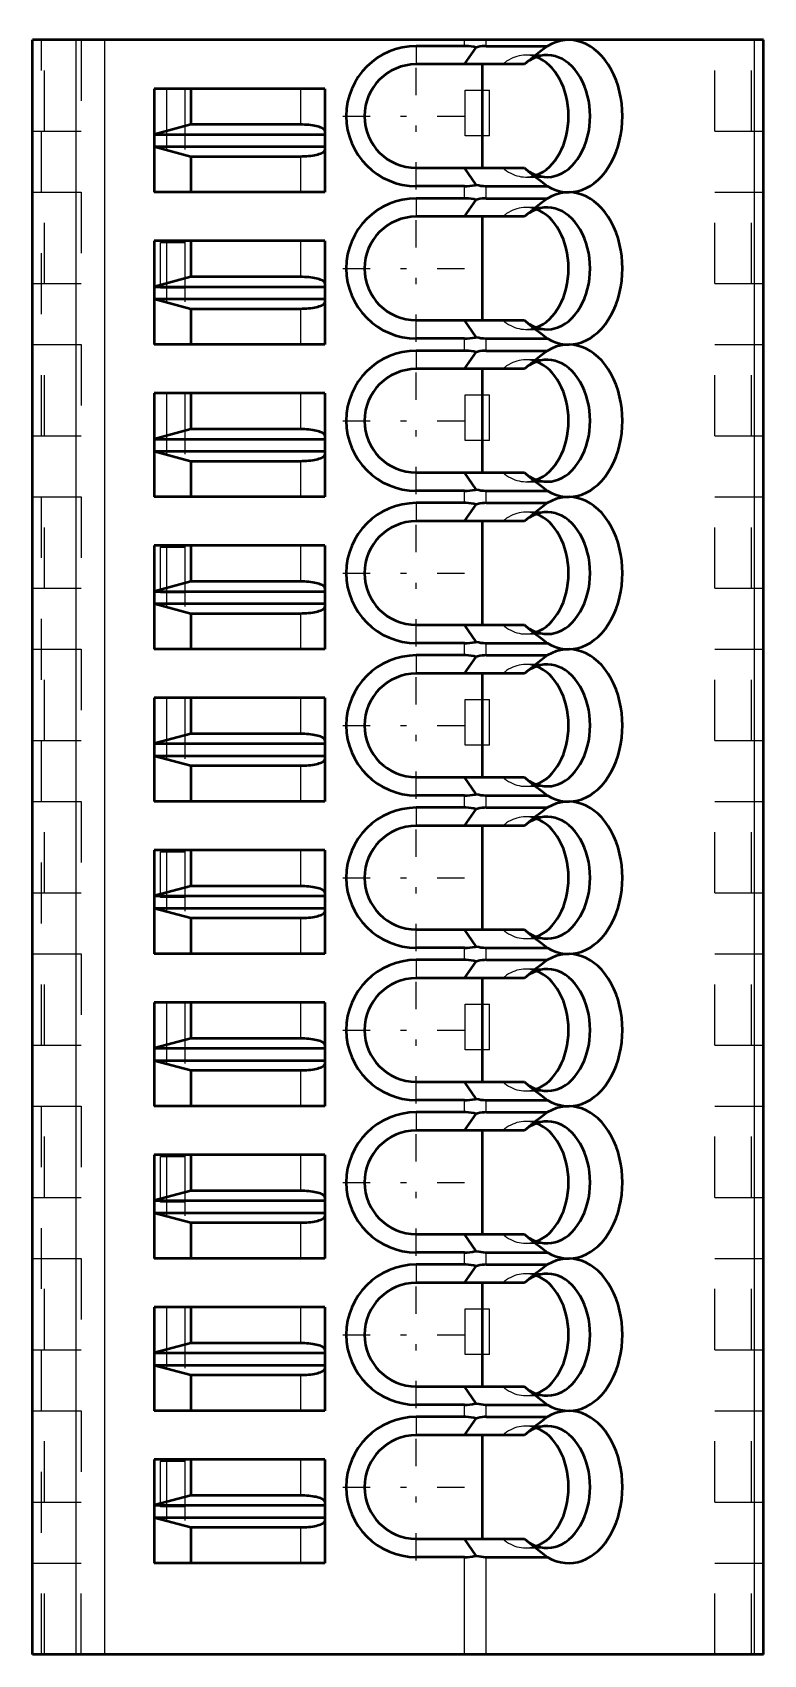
# Model space of a CAD drawing. Header units: millimetres. Extents: x -7.3 to 4.7, y -26.5 to 0.1.
import ezdxf

# ---------------------------------------------------------------- set-up
doc = ezdxf.new("R2010")
doc.units = ezdxf.units.MM
doc.linetypes.add('Center', pattern=[1.5, 0.45, -0.5, 0.05, -0.5])
doc.linetypes.add('Dashed', pattern=[2, 1, -1])
for name, color, linetype, lineweight in [('AM_0', 7, 'Continuous', 50), ('AM_3', 7, 'Dashed', 25), ('AM_4', 3, 'Continuous', 25), ('AM_7', 7, 'Center', 25)]:
    doc.layers.add(name, color=color, linetype=linetype, lineweight=lineweight)

msp = doc.modelspace()

# ---------------------------------------------------------------- linework, layer by layer
at = {"layer": 'AM_0'}
for p, q in [((4.7, 0), (-7.3, 0)), ((-7.3, -26.5), (-7.3, 0)), ((4.7, -26.5), (4.7, 0)), ((-0.207, -0.1), (-1, -0.1)), ((-0.207, -0.4), (-0.016, -0.123)), ((0.146, -0.1), (1.154, -0.1)), ((0.774, -0.4), (-1, -0.4)), ((0.086, -2.1), (0.086, -0.4)), ((0.844, -0.342), (0.774, -0.4)), ((-5.3, -0.8), (-5.3, -2.5)), ((-2.5, -0.8), (-5.3, -0.8)), ((-4.7, -0.8), (-4.7, -1.389)), ((-2.5, -0.8), (-2.5, -2.5)), ((-4.7, -1.389), (-5.3, -1.55)), ((-5.3, -1.55), (-2.5, -1.55)), ((-2.9, -1.389), (-4.7, -1.389)), ((-5.3, -1.75), (-4.7, -1.911)), ((-5.3, -1.75), (-2.5, -1.75)), ((-4.7, -1.911), (-4.7, -2.5)), ((-4.7, -1.911), (-2.9, -1.911)), ((-1, -2.1), (0.774, -2.1)), ((-0.016, -2.377), (-0.207, -2.1)), ((0.774, -2.1), (0.844, -2.158)), ((-2.5, -2.5), (-5.3, -2.5)), ((-0.207, -2.4), (-1, -2.4)), ((-0.207, -2.6), (-1, -2.6)), ((-0.207, -2.9), (-0.016, -2.623)), ((0.146, -2.4), (1.154, -2.4)), ((0.146, -2.6), (1.154, -2.6)), ((0.774, -2.9), (-1, -2.9)), ((0.086, -4.6), (0.086, -2.9)), ((0.844, -2.842), (0.774, -2.9)), ((-5.3, -3.3), (-5.3, -5)), ((-2.5, -3.3), (-5.3, -3.3)), ((-4.7, -3.3), (-4.7, -3.889)), ((-2.5, -3.3), (-2.5, -5)), ((-4.7, -3.889), (-5.3, -4.05)), ((-2.9, -3.889), (-4.7, -3.889)), ((-5.3, -4.05), (-2.5, -4.05)), ((-5.3, -4.25), (-2.5, -4.25)), ((-5.3, -4.25), (-4.7, -4.411)), ((-4.7, -4.411), (-2.9, -4.411)), ((-4.7, -4.411), (-4.7, -5)), ((-1, -4.6), (0.774, -4.6)), ((-0.016, -4.877), (-0.207, -4.6)), ((0.774, -4.6), (0.844, -4.658)), ((-2.5, -5), (-5.3, -5)), ((-0.207, -4.9), (-1, -4.9)), ((0.146, -4.9), (1.154, -4.9)), ((-0.207, -5.1), (-1, -5.1)), ((-0.207, -5.4), (-0.016, -5.123)), ((0.146, -5.1), (1.154, -5.1)), ((0.774, -5.4), (-1, -5.4)), ((0.086, -7.1), (0.086, -5.4)), ((0.844, -5.342), (0.774, -5.4)), ((-2.5, -5.8), (-5.3, -5.8)), ((-5.3, -5.8), (-5.3, -7.5)), ((-4.7, -5.8), (-4.7, -6.389)), ((-2.5, -5.8), (-2.5, -7.5)), ((-4.7, -6.389), (-5.3, -6.55)), ((-2.9, -6.389), (-4.7, -6.389)), ((-5.3, -6.55), (-2.5, -6.55)), ((-5.3, -6.75), (-2.5, -6.75)), ((-5.3, -6.75), (-4.7, -6.911)), ((-4.7, -6.911), (-2.9, -6.911)), ((-4.7, -6.911), (-4.7, -7.5)), ((-1, -7.1), (0.774, -7.1)), ((-0.016, -7.377), (-0.207, -7.1)), ((0.774, -7.1), (0.844, -7.158)), ((-0.207, -7.4), (-1, -7.4)), ((0.146, -7.4), (1.154, -7.4)), ((-2.5, -7.5), (-5.3, -7.5)), ((-0.207, -7.6), (-1, -7.6)), ((-0.207, -7.9), (-0.016, -7.623)), ((0.146, -7.6), (1.154, -7.6)), ((0.774, -7.9), (-1, -7.9)), ((0.086, -9.6), (0.086, -7.9)), ((0.844, -7.842), (0.774, -7.9)), ((-5.3, -8.3), (-5.3, -10)), ((-2.5, -8.3), (-5.3, -8.3)), ((-4.7, -8.3), (-4.7, -8.889)), ((-2.5, -8.3), (-2.5, -10)), ((-4.7, -8.889), (-5.3, -9.05)), ((-5.3, -9.05), (-2.5, -9.05)), ((-2.9, -8.889), (-4.7, -8.889)), ((-5.3, -9.25), (-2.5, -9.25)), ((-5.3, -9.25), (-4.7, -9.411)), ((-4.7, -9.411), (-2.9, -9.411)), ((-4.7, -9.411), (-4.7, -10)), ((-1, -9.6), (0.774, -9.6)), ((-0.016, -9.877), (-0.207, -9.6)), ((0.774, -9.6), (0.844, -9.658)), ((-2.5, -10), (-5.3, -10)), ((-0.207, -9.9), (-1, -9.9)), ((-0.207, -10.1), (-1, -10.1)), ((0.146, -9.9), (1.154, -9.9)), ((0.146, -10.1), (1.154, -10.1)), ((-0.207, -10.4), (-0.016, -10.123)), ((0.844, -10.342), (0.774, -10.4)), ((0.774, -10.4), (-1, -10.4)), ((0.086, -12.1), (0.086, -10.4)), ((-5.3, -10.8), (-5.3, -12.5)), ((-2.5, -10.8), (-5.3, -10.8)), ((-4.7, -10.8), (-4.7, -11.389)), ((-2.5, -10.8), (-2.5, -12.5)), ((-4.7, -11.389), (-5.3, -11.55)), ((-2.9, -11.389), (-4.7, -11.389)), ((-5.3, -11.55), (-2.5, -11.55)), ((-5.3, -11.75), (-2.5, -11.75)), ((-5.3, -11.75), (-4.7, -11.911)), ((-4.7, -11.911), (-2.9, -11.911)), ((-4.7, -11.911), (-4.7, -12.5)), ((-1, -12.1), (0.774, -12.1)), ((-0.016, -12.377), (-0.207, -12.1)), ((0.774, -12.1), (0.844, -12.158)), ((-2.5, -12.5), (-5.3, -12.5)), ((-0.207, -12.4), (-1, -12.4)), ((0.146, -12.4), (1.154, -12.4)), ((-0.207, -12.6), (-1, -12.6)), ((-0.207, -12.9), (-0.016, -12.623)), ((0.146, -12.6), (1.154, -12.6)), ((0.774, -12.9), (-1, -12.9)), ((0.086, -14.6), (0.086, -12.9)), ((0.844, -12.842), (0.774, -12.9)), ((-2.5, -13.3), (-5.3, -13.3)), ((-5.3, -13.3), (-5.3, -15)), ((-4.7, -13.3), (-4.7, -13.889)), ((-2.5, -13.3), (-2.5, -15)), ((-4.7, -13.889), (-5.3, -14.05)), ((-5.3, -14.05), (-2.5, -14.05)), ((-2.9, -13.889), (-4.7, -13.889)), ((-5.3, -14.25), (-2.5, -14.25)), ((-5.3, -14.25), (-4.7, -14.411)), ((-4.7, -14.411), (-2.9, -14.411)), ((-4.7, -14.411), (-4.7, -15)), ((-1, -14.6), (0.774, -14.6)), ((-0.016, -14.877), (-0.207, -14.6)), ((0.774, -14.6), (0.844, -14.658)), ((-0.207, -14.9), (-1, -14.9)), ((0.146, -14.9), (1.154, -14.9)), ((-2.5, -15), (-5.3, -15)), ((-0.207, -15.1), (-1, -15.1)), ((-0.207, -15.4), (-0.016, -15.123)), ((0.146, -15.1), (1.154, -15.1)), ((0.774, -15.4), (-1, -15.4)), ((0.086, -17.1), (0.086, -15.4)), ((0.844, -15.342), (0.774, -15.4)), ((-2.5, -15.8), (-5.3, -15.8)), ((-5.3, -15.8), (-5.3, -17.5)), ((-4.7, -15.8), (-4.7, -16.389)), ((-2.5, -15.8), (-2.5, -17.5)), ((-4.7, -16.389), (-5.3, -16.55)), ((-2.9, -16.389), (-4.7, -16.389)), ((-5.3, -16.55), (-2.5, -16.55)), ((-5.3, -16.75), (-4.7, -16.911)), ((-5.3, -16.75), (-2.5, -16.75)), ((-4.7, -16.911), (-4.7, -17.5)), ((-4.7, -16.911), (-2.9, -16.911)), ((-1, -17.1), (0.774, -17.1)), ((-0.016, -17.377), (-0.207, -17.1)), ((0.774, -17.1), (0.844, -17.158)), ((-2.5, -17.5), (-5.3, -17.5)), ((-0.207, -17.4), (-1, -17.4)), ((0.146, -17.4), (1.154, -17.4)), ((-0.207, -17.6), (-1, -17.6)), ((-0.207, -17.9), (-0.016, -17.623)), ((0.146, -17.6), (1.154, -17.6)), ((0.774, -17.9), (-1, -17.9)), ((0.086, -19.6), (0.086, -17.9)), ((0.844, -17.842), (0.774, -17.9)), ((-2.5, -18.3), (-5.3, -18.3)), ((-5.3, -18.3), (-5.3, -20)), ((-4.7, -18.3), (-4.7, -18.889)), ((-2.5, -18.3), (-2.5, -20)), ((-4.7, -18.889), (-5.3, -19.05)), ((-2.9, -18.889), (-4.7, -18.889)), ((-5.3, -19.05), (-2.5, -19.05)), ((-5.3, -19.25), (-2.5, -19.25)), ((-5.3, -19.25), (-4.7, -19.411)), ((-4.7, -19.411), (-2.9, -19.411)), ((-4.7, -19.411), (-4.7, -20)), ((-1, -19.6), (0.774, -19.6)), ((-0.016, -19.877), (-0.207, -19.6)), ((0.774, -19.6), (0.844, -19.658)), ((-0.207, -19.9), (-1, -19.9)), ((0.146, -19.9), (1.154, -19.9)), ((-2.5, -20), (-5.3, -20)), ((-0.207, -20.1), (-1, -20.1)), ((-0.207, -20.4), (-0.016, -20.123)), ((0.146, -20.1), (1.154, -20.1)), ((0.774, -20.4), (-1, -20.4)), ((0.086, -22.1), (0.086, -20.4)), ((0.844, -20.342), (0.774, -20.4)), ((-2.5, -20.8), (-5.3, -20.8)), ((-5.3, -20.8), (-5.3, -22.5)), ((-4.7, -20.8), (-4.7, -21.389)), ((-2.5, -20.8), (-2.5, -22.5)), ((-4.7, -21.389), (-5.3, -21.55)), ((-5.3, -21.55), (-2.5, -21.55)), ((-2.9, -21.389), (-4.7, -21.389)), ((-5.3, -21.75), (-4.7, -21.911)), ((-5.3, -21.75), (-2.5, -21.75)), ((-4.7, -21.911), (-4.7, -22.5)), ((-4.7, -21.911), (-2.9, -21.911)), ((-1, -22.1), (0.774, -22.1)), ((-0.016, -22.377), (-0.207, -22.1)), ((0.774, -22.1), (0.844, -22.158)), ((-2.5, -22.5), (-5.3, -22.5)), ((-0.207, -22.4), (-1, -22.4)), ((-0.207, -22.6), (-1, -22.6)), ((-0.207, -22.9), (-0.016, -22.623)), ((0.146, -22.4), (1.154, -22.4)), ((0.146, -22.6), (1.154, -22.6)), ((0.844, -22.842), (0.774, -22.9)), ((0.774, -22.9), (-1, -22.9)), ((0.086, -24.6), (0.086, -22.9)), ((-5.3, -23.3), (-5.3, -25)), ((-2.5, -23.3), (-5.3, -23.3)), ((-4.7, -23.3), (-4.7, -23.889)), ((-2.5, -23.3), (-2.5, -25)), ((-4.7, -23.889), (-5.3, -24.05)), ((-2.9, -23.889), (-4.7, -23.889)), ((-5.3, -24.05), (-2.5, -24.05)), ((-5.3, -24.25), (-2.5, -24.25)), ((-5.3, -24.25), (-4.7, -24.411)), ((-4.7, -24.411), (-2.9, -24.411)), ((-4.7, -24.411), (-4.7, -25)), ((-1, -24.6), (0.774, -24.6)), ((-0.016, -24.877), (-0.207, -24.6)), ((0.774, -24.6), (0.844, -24.658)), ((-2.5, -25), (-5.3, -25)), ((-0.207, -24.9), (-1, -24.9)), ((0.146, -24.9), (1.154, -24.9)), ((4.7, -26.5), (-7.3, -26.5))]:
    msp.add_line(p, q, dxfattribs=at)
for points in [[(-0.016, -0.123), (-0.057, -0.114), (-0.099, -0.107), (-0.142, -0.103), (-0.185, -0.1), (-0.207, -0.1)], [(0.146, -0.1), (0.114, -0.101), (0.08, -0.105), (0.043, -0.11), (0.004, -0.118), (-0.016, -0.123)], [(1.154, -0.1), (1.05, -0.179), (0.947, -0.259), (0.845, -0.341), (0.844, -0.342)], [(-2.5, -1.496), (-2.502, -1.487), (-2.506, -1.478), (-2.514, -1.469), (-2.524, -1.46), (-2.537, -1.451), (-2.554, -1.443), (-2.572, -1.435), (-2.594, -1.428), (-2.617, -1.421), (-2.643, -1.414), (-2.671, -1.409), (-2.7, -1.404), (-2.731, -1.399), (-2.763, -1.396), (-2.796, -1.393), (-2.831, -1.391), (-2.865, -1.39), (-2.9, -1.389)], [(-2.9, -1.911), (-2.865, -1.91), (-2.831, -1.909), (-2.796, -1.907), (-2.763, -1.904), (-2.731, -1.901), (-2.7, -1.896), (-2.671, -1.891), (-2.643, -1.886), (-2.617, -1.879), (-2.594, -1.872), (-2.572, -1.865), (-2.554, -1.857), (-2.537, -1.849), (-2.524, -1.84), (-2.514, -1.831), (-2.506, -1.822), (-2.502, -1.813), (-2.5, -1.804)], [(-0.207, -2.4), (-0.164, -2.399), (-0.12, -2.395), (-0.078, -2.39), (-0.036, -2.382), (-0.016, -2.377)], [(-0.016, -2.377), (0.024, -2.386), (0.062, -2.393), (0.097, -2.397), (0.131, -2.4), (0.146, -2.4)], [(0.844, -2.158), (0.946, -2.24), (1.049, -2.32), (1.152, -2.399), (1.154, -2.4)], [(-0.016, -2.623), (-0.057, -2.614), (-0.099, -2.607), (-0.142, -2.603), (-0.185, -2.6), (-0.207, -2.6)], [(0.146, -2.6), (0.114, -2.601), (0.08, -2.605), (0.043, -2.61), (0.004, -2.618), (-0.016, -2.623)], [(1.154, -2.6), (1.05, -2.679), (0.947, -2.759), (0.845, -2.841), (0.844, -2.842)], [(-2.5, -3.996), (-2.502, -3.987), (-2.506, -3.978), (-2.514, -3.969), (-2.524, -3.96), (-2.537, -3.951), (-2.554, -3.943), (-2.572, -3.935), (-2.594, -3.928), (-2.617, -3.921), (-2.643, -3.914), (-2.671, -3.909), (-2.7, -3.904), (-2.731, -3.899), (-2.763, -3.896), (-2.796, -3.893), (-2.831, -3.891), (-2.865, -3.89), (-2.9, -3.889)], [(-2.9, -4.411), (-2.865, -4.41), (-2.831, -4.409), (-2.796, -4.407), (-2.763, -4.404), (-2.731, -4.401), (-2.7, -4.396), (-2.671, -4.391), (-2.643, -4.386), (-2.617, -4.379), (-2.594, -4.372), (-2.572, -4.365), (-2.554, -4.357), (-2.537, -4.349), (-2.524, -4.34), (-2.514, -4.331), (-2.506, -4.322), (-2.502, -4.313), (-2.5, -4.304)], [(0.844, -4.658), (0.946, -4.74), (1.049, -4.82), (1.152, -4.899), (1.154, -4.9)], [(-0.207, -4.9), (-0.164, -4.899), (-0.12, -4.895), (-0.078, -4.89), (-0.036, -4.882), (-0.016, -4.877)], [(-0.016, -4.877), (0.024, -4.886), (0.062, -4.893), (0.097, -4.897), (0.131, -4.9), (0.146, -4.9)], [(-0.016, -5.123), (-0.057, -5.114), (-0.099, -5.107), (-0.142, -5.103), (-0.185, -5.1), (-0.207, -5.1)], [(0.146, -5.1), (0.114, -5.101), (0.08, -5.105), (0.043, -5.11), (0.004, -5.118), (-0.016, -5.123)], [(1.154, -5.1), (1.05, -5.179), (0.947, -5.259), (0.845, -5.341), (0.844, -5.342)], [(-2.5, -6.496), (-2.502, -6.487), (-2.506, -6.478), (-2.514, -6.469), (-2.524, -6.46), (-2.537, -6.451), (-2.554, -6.443), (-2.572, -6.435), (-2.594, -6.428), (-2.617, -6.421), (-2.643, -6.414), (-2.671, -6.409), (-2.7, -6.404), (-2.731, -6.399), (-2.763, -6.396), (-2.796, -6.393), (-2.831, -6.391), (-2.865, -6.39), (-2.9, -6.389)], [(-2.9, -6.911), (-2.865, -6.91), (-2.831, -6.909), (-2.796, -6.907), (-2.763, -6.904), (-2.731, -6.901), (-2.7, -6.896), (-2.671, -6.891), (-2.643, -6.886), (-2.617, -6.879), (-2.594, -6.872), (-2.572, -6.865), (-2.554, -6.857), (-2.537, -6.849), (-2.524, -6.84), (-2.514, -6.831), (-2.506, -6.822), (-2.502, -6.813), (-2.5, -6.804)], [(0.844, -7.158), (0.946, -7.24), (1.049, -7.32), (1.152, -7.399), (1.154, -7.4)], [(-0.207, -7.4), (-0.164, -7.399), (-0.12, -7.395), (-0.078, -7.39), (-0.036, -7.382), (-0.016, -7.377)], [(-0.016, -7.377), (0.024, -7.386), (0.062, -7.393), (0.097, -7.397), (0.131, -7.4), (0.146, -7.4)], [(-0.016, -7.623), (-0.057, -7.614), (-0.099, -7.607), (-0.142, -7.603), (-0.185, -7.6), (-0.207, -7.6)], [(0.146, -7.6), (0.114, -7.601), (0.08, -7.605), (0.043, -7.61), (0.004, -7.618), (-0.016, -7.623)], [(1.154, -7.6), (1.05, -7.679), (0.947, -7.759), (0.845, -7.841), (0.844, -7.842)], [(-2.5, -8.996), (-2.502, -8.987), (-2.506, -8.978), (-2.514, -8.969), (-2.524, -8.96), (-2.537, -8.951), (-2.554, -8.943), (-2.572, -8.935), (-2.594, -8.928), (-2.617, -8.921), (-2.643, -8.914), (-2.671, -8.909), (-2.7, -8.904), (-2.731, -8.899), (-2.763, -8.896), (-2.796, -8.893), (-2.831, -8.891), (-2.865, -8.89), (-2.9, -8.889)], [(-2.9, -9.411), (-2.865, -9.41), (-2.831, -9.409), (-2.796, -9.407), (-2.763, -9.404), (-2.731, -9.401), (-2.7, -9.396), (-2.671, -9.391), (-2.643, -9.386), (-2.617, -9.379), (-2.594, -9.372), (-2.572, -9.365), (-2.554, -9.357), (-2.537, -9.349), (-2.524, -9.34), (-2.514, -9.331), (-2.506, -9.322), (-2.502, -9.313), (-2.5, -9.304)], [(0.844, -9.658), (0.946, -9.74), (1.049, -9.82), (1.152, -9.899), (1.154, -9.9)], [(-0.207, -9.9), (-0.164, -9.899), (-0.12, -9.895), (-0.078, -9.89), (-0.036, -9.882), (-0.016, -9.877)], [(-0.016, -10.123), (-0.057, -10.114), (-0.099, -10.107), (-0.142, -10.103), (-0.185, -10.1), (-0.207, -10.1)], [(-0.016, -9.877), (0.024, -9.886), (0.062, -9.893), (0.097, -9.897), (0.131, -9.9), (0.146, -9.9)], [(0.146, -10.1), (0.114, -10.101), (0.08, -10.105), (0.043, -10.11), (0.004, -10.118), (-0.016, -10.123)], [(1.154, -10.1), (1.05, -10.179), (0.947, -10.259), (0.845, -10.341), (0.844, -10.342)], [(-2.5, -11.496), (-2.502, -11.487), (-2.506, -11.478), (-2.514, -11.469), (-2.524, -11.46), (-2.537, -11.451), (-2.554, -11.443), (-2.572, -11.435), (-2.594, -11.428), (-2.617, -11.421), (-2.643, -11.414), (-2.671, -11.409), (-2.7, -11.404), (-2.731, -11.399), (-2.763, -11.396), (-2.796, -11.393), (-2.831, -11.391), (-2.865, -11.39), (-2.9, -11.389)], [(-2.9, -11.911), (-2.865, -11.91), (-2.831, -11.909), (-2.796, -11.907), (-2.763, -11.904), (-2.731, -11.901), (-2.7, -11.896), (-2.671, -11.891), (-2.643, -11.886), (-2.617, -11.879), (-2.594, -11.872), (-2.572, -11.865), (-2.554, -11.857), (-2.537, -11.849), (-2.524, -11.84), (-2.514, -11.831), (-2.506, -11.822), (-2.502, -11.813), (-2.5, -11.804)], [(0.844, -12.158), (0.946, -12.24), (1.049, -12.32), (1.152, -12.399), (1.154, -12.4)], [(-0.207, -12.4), (-0.164, -12.399), (-0.12, -12.395), (-0.078, -12.39), (-0.036, -12.382), (-0.016, -12.377)], [(-0.016, -12.377), (0.024, -12.386), (0.062, -12.393), (0.097, -12.397), (0.131, -12.4), (0.146, -12.4)], [(-0.016, -12.623), (-0.057, -12.614), (-0.099, -12.607), (-0.142, -12.603), (-0.185, -12.6), (-0.207, -12.6)], [(0.146, -12.6), (0.114, -12.601), (0.08, -12.605), (0.043, -12.61), (0.004, -12.618), (-0.016, -12.623)], [(1.154, -12.6), (1.05, -12.679), (0.947, -12.759), (0.845, -12.841), (0.844, -12.842)], [(-2.5, -13.996), (-2.502, -13.987), (-2.506, -13.978), (-2.514, -13.969), (-2.524, -13.96), (-2.537, -13.951), (-2.554, -13.943), (-2.572, -13.935), (-2.594, -13.928), (-2.617, -13.921), (-2.643, -13.914), (-2.671, -13.909), (-2.7, -13.904), (-2.731, -13.899), (-2.763, -13.896), (-2.796, -13.893), (-2.831, -13.891), (-2.865, -13.89), (-2.9, -13.889)], [(-2.9, -14.411), (-2.865, -14.41), (-2.831, -14.409), (-2.796, -14.407), (-2.763, -14.404), (-2.731, -14.401), (-2.7, -14.396), (-2.671, -14.391), (-2.643, -14.386), (-2.617, -14.379), (-2.594, -14.372), (-2.572, -14.365), (-2.554, -14.357), (-2.537, -14.349), (-2.524, -14.34), (-2.514, -14.331), (-2.506, -14.322), (-2.502, -14.313), (-2.5, -14.304)], [(-0.207, -14.9), (-0.164, -14.899), (-0.12, -14.895), (-0.078, -14.89), (-0.036, -14.882), (-0.016, -14.877)], [(-0.016, -14.877), (0.024, -14.886), (0.062, -14.893), (0.097, -14.897), (0.131, -14.9), (0.146, -14.9)], [(0.844, -14.658), (0.946, -14.74), (1.049, -14.82), (1.152, -14.899), (1.154, -14.9)], [(-0.016, -15.123), (-0.057, -15.114), (-0.099, -15.107), (-0.142, -15.103), (-0.185, -15.1), (-0.207, -15.1)], [(0.146, -15.1), (0.114, -15.101), (0.08, -15.105), (0.043, -15.11), (0.004, -15.118), (-0.016, -15.123)], [(1.154, -15.1), (1.05, -15.179), (0.947, -15.259), (0.845, -15.341), (0.844, -15.342)], [(-2.5, -16.496), (-2.502, -16.487), (-2.506, -16.478), (-2.514, -16.469), (-2.524, -16.46), (-2.537, -16.451), (-2.554, -16.443), (-2.572, -16.435), (-2.594, -16.428), (-2.617, -16.421), (-2.643, -16.414), (-2.671, -16.409), (-2.7, -16.404), (-2.731, -16.399), (-2.763, -16.396), (-2.796, -16.393), (-2.831, -16.391), (-2.865, -16.39), (-2.9, -16.389)], [(-2.9, -16.911), (-2.865, -16.91), (-2.831, -16.909), (-2.796, -16.907), (-2.763, -16.904), (-2.731, -16.901), (-2.7, -16.896), (-2.671, -16.891), (-2.643, -16.886), (-2.617, -16.879), (-2.594, -16.872), (-2.572, -16.865), (-2.554, -16.857), (-2.537, -16.849), (-2.524, -16.84), (-2.514, -16.831), (-2.506, -16.822), (-2.502, -16.813), (-2.5, -16.804)], [(0.844, -17.158), (0.946, -17.24), (1.049, -17.32), (1.152, -17.399), (1.154, -17.4)], [(-0.207, -17.4), (-0.164, -17.399), (-0.12, -17.395), (-0.078, -17.39), (-0.036, -17.382), (-0.016, -17.377)], [(-0.016, -17.377), (0.024, -17.386), (0.062, -17.393), (0.097, -17.397), (0.131, -17.4), (0.146, -17.4)], [(-0.016, -17.623), (-0.057, -17.614), (-0.099, -17.607), (-0.142, -17.603), (-0.185, -17.6), (-0.207, -17.6)], [(0.146, -17.6), (0.114, -17.601), (0.08, -17.605), (0.043, -17.61), (0.004, -17.618), (-0.016, -17.623)], [(1.154, -17.6), (1.05, -17.679), (0.947, -17.759), (0.845, -17.841), (0.844, -17.842)], [(-2.5, -18.996), (-2.502, -18.987), (-2.506, -18.978), (-2.514, -18.969), (-2.524, -18.96), (-2.537, -18.951), (-2.554, -18.943), (-2.572, -18.935), (-2.594, -18.928), (-2.617, -18.921), (-2.643, -18.914), (-2.671, -18.909), (-2.7, -18.904), (-2.731, -18.899), (-2.763, -18.896), (-2.796, -18.893), (-2.831, -18.891), (-2.865, -18.89), (-2.9, -18.889)], [(-2.9, -19.411), (-2.865, -19.41), (-2.831, -19.409), (-2.796, -19.407), (-2.763, -19.404), (-2.731, -19.401), (-2.7, -19.396), (-2.671, -19.391), (-2.643, -19.386), (-2.617, -19.379), (-2.594, -19.372), (-2.572, -19.365), (-2.554, -19.357), (-2.537, -19.349), (-2.524, -19.34), (-2.514, -19.331), (-2.506, -19.322), (-2.502, -19.313), (-2.5, -19.304)], [(0.844, -19.658), (0.946, -19.74), (1.049, -19.82), (1.152, -19.899), (1.154, -19.9)], [(-0.207, -19.9), (-0.164, -19.899), (-0.12, -19.895), (-0.078, -19.89), (-0.036, -19.882), (-0.016, -19.877)], [(-0.016, -19.877), (0.024, -19.886), (0.062, -19.893), (0.097, -19.897), (0.131, -19.9), (0.146, -19.9)], [(-0.016, -20.123), (-0.057, -20.114), (-0.099, -20.107), (-0.142, -20.103), (-0.185, -20.1), (-0.207, -20.1)], [(0.146, -20.1), (0.114, -20.101), (0.08, -20.105), (0.043, -20.11), (0.004, -20.118), (-0.016, -20.123)], [(1.154, -20.1), (1.05, -20.179), (0.947, -20.259), (0.845, -20.341), (0.844, -20.342)], [(-2.5, -21.496), (-2.502, -21.487), (-2.506, -21.478), (-2.514, -21.469), (-2.524, -21.46), (-2.537, -21.451), (-2.554, -21.443), (-2.572, -21.435), (-2.594, -21.428), (-2.617, -21.421), (-2.643, -21.414), (-2.671, -21.409), (-2.7, -21.404), (-2.731, -21.399), (-2.763, -21.396), (-2.796, -21.393), (-2.831, -21.391), (-2.865, -21.39), (-2.9, -21.389)], [(-2.9, -21.911), (-2.865, -21.91), (-2.831, -21.909), (-2.796, -21.907), (-2.763, -21.904), (-2.731, -21.901), (-2.7, -21.896), (-2.671, -21.891), (-2.643, -21.886), (-2.617, -21.879), (-2.594, -21.872), (-2.572, -21.865), (-2.554, -21.857), (-2.537, -21.849), (-2.524, -21.84), (-2.514, -21.831), (-2.506, -21.822), (-2.502, -21.813), (-2.5, -21.804)], [(0.844, -22.158), (0.946, -22.24), (1.049, -22.32), (1.152, -22.399), (1.154, -22.4)], [(-0.207, -22.4), (-0.164, -22.399), (-0.12, -22.395), (-0.078, -22.39), (-0.036, -22.382), (-0.016, -22.377)], [(-0.016, -22.623), (-0.057, -22.614), (-0.099, -22.607), (-0.142, -22.603), (-0.185, -22.6), (-0.207, -22.6)], [(-0.016, -22.377), (0.024, -22.386), (0.062, -22.393), (0.097, -22.397), (0.131, -22.4), (0.146, -22.4)], [(0.146, -22.6), (0.114, -22.601), (0.08, -22.605), (0.043, -22.61), (0.004, -22.618), (-0.016, -22.623)], [(1.154, -22.6), (1.05, -22.679), (0.947, -22.759), (0.845, -22.841), (0.844, -22.842)], [(-2.5, -23.996), (-2.502, -23.987), (-2.506, -23.978), (-2.514, -23.969), (-2.524, -23.96), (-2.537, -23.951), (-2.554, -23.943), (-2.572, -23.935), (-2.594, -23.928), (-2.617, -23.921), (-2.643, -23.914), (-2.671, -23.909), (-2.7, -23.904), (-2.731, -23.899), (-2.763, -23.896), (-2.796, -23.893), (-2.831, -23.891), (-2.865, -23.89), (-2.9, -23.889)], [(-2.9, -24.411), (-2.865, -24.41), (-2.831, -24.409), (-2.796, -24.407), (-2.763, -24.404), (-2.731, -24.401), (-2.7, -24.396), (-2.671, -24.391), (-2.643, -24.386), (-2.617, -24.379), (-2.594, -24.372), (-2.572, -24.365), (-2.554, -24.357), (-2.537, -24.349), (-2.524, -24.34), (-2.514, -24.331), (-2.506, -24.322), (-2.502, -24.313), (-2.5, -24.304)], [(0.844, -24.658), (0.946, -24.74), (1.049, -24.82), (1.152, -24.899), (1.154, -24.9)], [(-0.207, -24.9), (-0.164, -24.899), (-0.12, -24.895), (-0.078, -24.89), (-0.036, -24.882), (-0.016, -24.877)], [(-0.016, -24.877), (0.024, -24.886), (0.062, -24.893), (0.097, -24.897), (0.131, -24.9), (0.146, -24.9)]]:
    msp.add_lwpolyline(points, dxfattribs=at)
for centre, radius in [((-1, -1.25), 1.15), ((-1, -1.25), 0.85), ((-1, -3.75), 1.15), ((-1, -3.75), 0.85), ((-1, -6.25), 1.15), ((-1, -6.25), 0.85), ((-1, -8.75), 1.15), ((-1, -8.75), 0.85), ((-1, -11.25), 1.15), ((-1, -11.25), 0.85), ((-1, -13.75), 1.15), ((-1, -13.75), 0.85), ((-1, -16.25), 1.15), ((-1, -16.25), 0.85), ((-1, -18.75), 1.15), ((-1, -18.75), 0.85), ((-1, -21.25), 1.15), ((-1, -21.25), 0.85), ((-1, -23.75), 1.15), ((-1, -23.75), 0.85)]:
    msp.add_arc(centre, radius, 90, 270, dxfattribs=at)
for centre, major_axis, start_param, end_param in [((1.5, -1.25), (0, 1.25), 2.738877, 6.685901), ((1.146, -1.25), (0, 1), 2.635792, 6.788986), ((0.793, -1.25), (0, 1), 3.394273, 6.030505), ((1.5, -3.75), (0, 1.25), 2.738877, 6.685901), ((1.146, -3.75), (0, 1), 2.635792, 6.788986), ((0.793, -3.75), (0, 1), 3.394273, 6.030505), ((1.5, -6.25), (0, 1.25), 2.738877, 6.685901), ((1.146, -6.25), (0, 1), 2.635792, 6.788986), ((0.793, -6.25), (0, 1), 3.394273, 6.030505), ((1.5, -8.75), (0, 1.25), 2.738877, 6.685901), ((1.146, -8.75), (0, 1), 2.635792, 6.788986), ((0.793, -8.75), (0, 1), 3.394273, 6.030505), ((1.5, -11.25), (0, 1.25), 2.738877, 6.685901), ((1.146, -11.25), (0, 1), 2.635792, 6.788986), ((0.793, -11.25), (0, 1), 3.394273, 6.030505), ((1.5, -13.75), (0, 1.25), 2.738877, 6.685901), ((1.146, -13.75), (0, 1), 2.635792, 6.788986), ((0.793, -13.75), (0, 1), 3.394273, 6.030505), ((1.5, -16.25), (0, 1.25), 2.738877, 6.685901), ((1.146, -16.25), (0, 1), 2.635792, 6.788986), ((0.793, -16.25), (0, 1), 3.394273, 6.030505), ((1.5, -18.75), (0, 1.25), 2.738877, 6.685901), ((1.146, -18.75), (0, 1), 2.635792, 6.788986), ((0.793, -18.75), (0, 1), 3.394273, 6.030505), ((1.5, -21.25), (0, 1.25), 2.738877, 6.685901), ((1.146, -21.25), (0, 1), 2.635792, 6.788986), ((0.793, -21.25), (0, 1), 3.394273, 6.030505), ((1.5, -23.75), (0, 1.25), 2.738877, 6.685901), ((1.146, -23.75), (0, 1), 2.635792, 6.788986), ((0.793, -23.75), (0, 1), 3.394273, 6.030505)]:
    msp.add_ellipse(centre, major_axis=major_axis, ratio=0.707107, start_param=start_param, end_param=end_param, dxfattribs=at)
at = {"layer": 'AM_3'}
for p, q in [((-7.15, -26.5), (-7.15, 0)), ((-7.1, -1.5), (-7.1, 0)), ((-6.5, 0), (-6.5, -1.5)), ((3.9, -1.5), (3.9, 0)), ((4.5, -1.5), (4.5, 0)), ((1.146, -0.25), (0.793, -0.25)), ((0.844, -0.342), (0.793, -0.384)), ((-5.1, -0.8), (-5.1, -2.5)), ((-4.8, -0.8), (-4.8, -2.5)), ((-0.2, -0.825), (0.2, -0.825)), ((-0.2, -1.575), (-0.2, -0.825)), ((0.2, -1.575), (0.2, -0.825)), ((-7.3, -1.5), (-6.5, -1.5)), ((0.2, -1.575), (-0.2, -1.575)), ((3.9, -1.5), (4.7, -1.5)), ((0.793, -2.116), (0.844, -2.158)), ((0.793, -2.25), (1.146, -2.25)), ((-7.3, -2.5), (-6.5, -2.5)), ((-7.1, -4), (-7.1, -2.5)), ((-6.5, -2.5), (-6.5, -4)), ((3.9, -2.5), (4.7, -2.5)), ((3.9, -4), (3.9, -2.5)), ((4.5, -4), (4.5, -2.5)), ((1.146, -2.75), (0.793, -2.75)), ((0.844, -2.842), (0.793, -2.884)), ((-5.2, -3.325), (-4.8, -3.325)), ((-5.2, -4.075), (-5.2, -3.325)), ((-5.1, -3.3), (-5.1, -5)), ((-4.8, -3.3), (-4.8, -5)), ((-7.3, -4), (-6.5, -4)), ((-4.8, -4.075), (-5.2, -4.075)), ((3.9, -4), (4.7, -4)), ((0.793, -4.616), (0.844, -4.658)), ((0.793, -4.75), (1.146, -4.75)), ((-7.3, -5), (-6.5, -5)), ((-7.1, -6.5), (-7.1, -5)), ((-6.5, -5), (-6.5, -6.5)), ((3.9, -6.5), (3.9, -5)), ((3.9, -5), (4.7, -5)), ((4.5, -6.5), (4.5, -5)), ((1.146, -5.25), (0.793, -5.25)), ((0.844, -5.342), (0.793, -5.384)), ((-5.1, -5.8), (-5.1, -7.5)), ((-4.8, -5.8), (-4.8, -7.5)), ((-0.2, -6.575), (-0.2, -5.825)), ((-0.2, -5.825), (0.2, -5.825)), ((0.2, -6.575), (0.2, -5.825)), ((-7.3, -6.5), (-6.5, -6.5)), ((0.2, -6.575), (-0.2, -6.575)), ((3.9, -6.5), (4.7, -6.5)), ((0.793, -7.116), (0.844, -7.158)), ((0.793, -7.25), (1.146, -7.25)), ((-7.3, -7.5), (-6.5, -7.5)), ((-7.1, -9), (-7.1, -7.5)), ((-6.5, -7.5), (-6.5, -9)), ((3.9, -7.5), (4.7, -7.5)), ((3.9, -9), (3.9, -7.5)), ((4.5, -9), (4.5, -7.5)), ((1.146, -7.75), (0.793, -7.75)), ((0.844, -7.842), (0.793, -7.884)), ((-5.2, -8.325), (-4.8, -8.325)), ((-5.2, -9.075), (-5.2, -8.325)), ((-5.1, -8.3), (-5.1, -10)), ((-4.8, -8.3), (-4.8, -10)), ((-7.3, -9), (-6.5, -9)), ((3.9, -9), (4.7, -9)), ((-4.8, -9.075), (-5.2, -9.075)), ((0.793, -9.616), (0.844, -9.658)), ((0.793, -9.75), (1.146, -9.75)), ((-7.3, -10), (-6.5, -10)), ((-7.1, -11.5), (-7.1, -10)), ((-6.5, -10), (-6.5, -11.5)), ((3.9, -10), (4.7, -10)), ((3.9, -11.5), (3.9, -10)), ((4.5, -11.5), (4.5, -10)), ((1.146, -10.25), (0.793, -10.25)), ((0.844, -10.342), (0.793, -10.384)), ((-5.1, -10.8), (-5.1, -12.5)), ((-4.8, -10.8), (-4.8, -12.5)), ((-0.2, -10.825), (0.2, -10.825)), ((-0.2, -11.575), (-0.2, -10.825)), ((0.2, -11.575), (0.2, -10.825)), ((-7.3, -11.5), (-6.5, -11.5)), ((0.2, -11.575), (-0.2, -11.575)), ((3.9, -11.5), (4.7, -11.5)), ((0.793, -12.116), (0.844, -12.158)), ((-7.3, -12.5), (-6.5, -12.5)), ((-7.1, -14), (-7.1, -12.5)), ((-6.5, -12.5), (-6.5, -14)), ((0.793, -12.25), (1.146, -12.25)), ((3.9, -12.5), (4.7, -12.5)), ((3.9, -14), (3.9, -12.5)), ((4.5, -14), (4.5, -12.5)), ((1.146, -12.75), (0.793, -12.75)), ((0.844, -12.842), (0.793, -12.884)), ((-5.1, -13.3), (-5.1, -15)), ((-4.8, -13.3), (-4.8, -15)), ((-5.2, -13.325), (-4.8, -13.325)), ((-5.2, -14.075), (-5.2, -13.325)), ((-7.3, -14), (-6.5, -14)), ((-4.8, -14.075), (-5.2, -14.075)), ((3.9, -14), (4.7, -14)), ((0.793, -14.616), (0.844, -14.658)), ((0.793, -14.75), (1.146, -14.75)), ((-7.3, -15), (-6.5, -15)), ((-7.1, -16.5), (-7.1, -15)), ((-6.5, -15), (-6.5, -16.5)), ((3.9, -15), (4.7, -15)), ((3.9, -16.5), (3.9, -15)), ((4.5, -16.5), (4.5, -15)), ((1.146, -15.25), (0.793, -15.25)), ((0.844, -15.342), (0.793, -15.384)), ((-5.1, -15.8), (-5.1, -17.5)), ((-4.8, -15.8), (-4.8, -17.5)), ((-0.2, -15.825), (0.2, -15.825)), ((-0.2, -16.575), (-0.2, -15.825)), ((0.2, -16.575), (0.2, -15.825)), ((-7.3, -16.5), (-6.5, -16.5)), ((3.9, -16.5), (4.7, -16.5)), ((0.2, -16.575), (-0.2, -16.575)), ((0.793, -17.116), (0.844, -17.158)), ((0.793, -17.25), (1.146, -17.25)), ((-7.3, -17.5), (-6.5, -17.5)), ((-7.1, -19), (-7.1, -17.5)), ((-6.5, -17.5), (-6.5, -19)), ((3.9, -19), (3.9, -17.5)), ((3.9, -17.5), (4.7, -17.5)), ((4.5, -19), (4.5, -17.5)), ((1.146, -17.75), (0.793, -17.75)), ((0.844, -17.842), (0.793, -17.884)), ((-5.2, -18.325), (-4.8, -18.325)), ((-5.2, -19.075), (-5.2, -18.325)), ((-5.1, -18.3), (-5.1, -20)), ((-4.8, -18.3), (-4.8, -20)), ((-7.3, -19), (-6.5, -19)), ((-4.8, -19.075), (-5.2, -19.075)), ((3.9, -19), (4.7, -19)), ((0.793, -19.616), (0.844, -19.658)), ((0.793, -19.75), (1.146, -19.75)), ((-7.3, -20), (-6.5, -20)), ((-7.1, -21.5), (-7.1, -20)), ((-6.5, -20), (-6.5, -21.5)), ((3.9, -20), (4.7, -20)), ((3.9, -21.5), (3.9, -20)), ((4.5, -21.5), (4.5, -20)), ((1.146, -20.25), (0.793, -20.25)), ((0.844, -20.342), (0.793, -20.384)), ((-5.1, -20.8), (-5.1, -22.5)), ((-4.8, -20.8), (-4.8, -22.5)), ((-0.2, -21.575), (-0.2, -20.825)), ((-0.2, -20.825), (0.2, -20.825)), ((0.2, -21.575), (0.2, -20.825)), ((-7.3, -21.5), (-6.5, -21.5)), ((3.9, -21.5), (4.7, -21.5)), ((0.2, -21.575), (-0.2, -21.575)), ((0.793, -22.116), (0.844, -22.158)), ((0.793, -22.25), (1.146, -22.25)), ((-7.3, -22.5), (-6.5, -22.5)), ((-7.1, -24), (-7.1, -22.5)), ((-6.5, -22.5), (-6.5, -24)), ((3.9, -22.5), (4.7, -22.5)), ((3.9, -24), (3.9, -22.5)), ((4.5, -24), (4.5, -22.5)), ((1.146, -22.75), (0.793, -22.75)), ((0.844, -22.842), (0.793, -22.884)), ((-5.2, -23.325), (-4.8, -23.325)), ((-5.2, -24.075), (-5.2, -23.325)), ((-5.1, -23.3), (-5.1, -25)), ((-4.8, -23.3), (-4.8, -25)), ((-7.3, -24), (-6.5, -24)), ((-4.8, -24.075), (-5.2, -24.075)), ((3.9, -24), (4.7, -24)), ((0.793, -24.616), (0.844, -24.658)), ((0.793, -24.75), (1.146, -24.75)), ((-7.3, -25), (-6.5, -25)), ((-7.1, -26.5), (-7.1, -25)), ((-6.5, -26.5), (-6.5, -25)), ((3.9, -25), (4.7, -25)), ((3.9, -26.5), (3.9, -25)), ((4.5, -26.5), (4.5, -25))]:
    msp.add_line(p, q, dxfattribs=at)
for centre, start_param, end_param in [((0.793, -1.25), 6.030505, 6.837996), ((1.146, -1.25), 0.505801, 0.554811), ((0.793, -1.25), 2.586782, 3.394273), ((1.146, -1.25), -3.696404, -3.647394), ((0.793, -3.75), 6.030505, 6.837996), ((1.146, -3.75), 0.505801, 0.554811), ((0.793, -3.75), 2.586782, 3.394273), ((1.146, -3.75), -3.696404, -3.647394), ((0.793, -6.25), 6.030505, 6.837996), ((1.146, -6.25), 0.505801, 0.554811), ((0.793, -6.25), 2.586782, 3.394273), ((1.146, -6.25), -3.696404, -3.647394), ((0.793, -8.75), 6.030505, 6.837996), ((1.146, -8.75), 0.505801, 0.554811), ((0.793, -8.75), 2.586782, 3.394273), ((1.146, -8.75), -3.696404, -3.647394), ((0.793, -11.25), 6.030505, 6.837996), ((1.146, -11.25), 0.505801, 0.554811), ((0.793, -11.25), 2.586782, 3.394273), ((1.146, -11.25), -3.696404, -3.647394), ((0.793, -13.75), 6.030505, 6.837996), ((1.146, -13.75), 0.505801, 0.554811), ((0.793, -13.75), 2.586782, 3.394273), ((1.146, -13.75), -3.696404, -3.647394), ((0.793, -16.25), 6.030505, 6.837996), ((1.146, -16.25), 0.505801, 0.554811), ((0.793, -16.25), 2.586782, 3.394273), ((1.146, -16.25), -3.696404, -3.647394), ((0.793, -18.75), 6.030505, 6.837996), ((1.146, -18.75), 0.505801, 0.554811), ((0.793, -18.75), 2.586782, 3.394273), ((1.146, -18.75), -3.696404, -3.647394), ((0.793, -21.25), 6.030505, 6.837996), ((1.146, -21.25), 0.505801, 0.554811), ((0.793, -21.25), 2.586782, 3.394273), ((1.146, -21.25), -3.696404, -3.647394), ((0.793, -23.75), 6.030505, 6.837996), ((1.146, -23.75), 0.505801, 0.554811), ((0.793, -23.75), 2.586782, 3.394273), ((1.146, -23.75), -3.696404, -3.647394)]:
    msp.add_ellipse(centre, major_axis=(0, 1), ratio=0.707107, start_param=start_param, end_param=end_param, dxfattribs=at)
at = {"layer": 'AM_4'}
for p, q in [((-6.583, -26.5), (-6.583, 0)), ((-6.113, -26.5), (-6.113, 0)), ((-0.207, -0.1), (-0.207, 0)), ((0.146, -0.1), (0.146, 0)), ((4.554, -26.5), (4.554, 0)), ((-1, -0.1), (-1, -0.4)), ((-2.9, -0.8), (-2.9, -1.389)), ((-2.9, -1.911), (-2.9, -2.5)), ((-1, -2.4), (-1, -2.1)), ((-1, -2.6), (-1, -2.9)), ((-0.207, -2.6), (-0.207, -2.4)), ((0.146, -2.6), (0.146, -2.4)), ((-2.9, -3.3), (-2.9, -3.889)), ((-2.9, -4.411), (-2.9, -5)), ((-1, -4.9), (-1, -4.6)), ((-0.207, -5.1), (-0.207, -4.9)), ((0.146, -5.1), (0.146, -4.9)), ((-1, -5.1), (-1, -5.4)), ((-2.9, -5.8), (-2.9, -6.389)), ((-2.9, -6.911), (-2.9, -7.5)), ((-1, -7.4), (-1, -7.1)), ((-0.207, -7.6), (-0.207, -7.4)), ((0.146, -7.6), (0.146, -7.4)), ((-1, -7.6), (-1, -7.9)), ((-2.9, -8.3), (-2.9, -8.889)), ((-2.9, -9.411), (-2.9, -10)), ((-1, -9.9), (-1, -9.6)), ((-1, -10.1), (-1, -10.4)), ((-0.207, -10.1), (-0.207, -9.9)), ((0.146, -10.1), (0.146, -9.9)), ((-2.9, -10.8), (-2.9, -11.389)), ((-2.9, -11.911), (-2.9, -12.5)), ((-1, -12.4), (-1, -12.1)), ((-0.207, -12.6), (-0.207, -12.4)), ((0.146, -12.6), (0.146, -12.4)), ((-1, -12.6), (-1, -12.9)), ((-2.9, -13.3), (-2.9, -13.889)), ((-2.9, -14.411), (-2.9, -15)), ((-1, -14.9), (-1, -14.6)), ((-0.207, -15.1), (-0.207, -14.9)), ((0.146, -15.1), (0.146, -14.9)), ((-1, -15.1), (-1, -15.4)), ((-2.9, -15.8), (-2.9, -16.389)), ((-2.9, -16.911), (-2.9, -17.5)), ((-1, -17.4), (-1, -17.1)), ((-0.207, -17.6), (-0.207, -17.4)), ((0.146, -17.6), (0.146, -17.4)), ((-1, -17.6), (-1, -17.9)), ((-2.9, -18.3), (-2.9, -18.889)), ((-2.9, -19.411), (-2.9, -20)), ((-1, -19.9), (-1, -19.6)), ((-0.207, -20.1), (-0.207, -19.9)), ((0.146, -20.1), (0.146, -19.9)), ((-1, -20.1), (-1, -20.4)), ((-2.9, -20.8), (-2.9, -21.389)), ((-2.9, -21.911), (-2.9, -22.5)), ((-1, -22.4), (-1, -22.1)), ((-1, -22.6), (-1, -22.9)), ((-0.207, -22.6), (-0.207, -22.4)), ((0.146, -22.6), (0.146, -22.4)), ((-2.9, -23.3), (-2.9, -23.889)), ((-2.9, -24.411), (-2.9, -25)), ((-1, -24.9), (-1, -24.6)), ((-0.207, -26.5), (-0.207, -24.9)), ((0.146, -26.5), (0.146, -24.9))]:
    msp.add_line(p, q, dxfattribs=at)
at = {"layer": 'AM_7'}
for p, q in [((-1, -2.457), (-1, -0.042)), ((-2.208, -1.25), (0.207, -1.25)), ((-1, -4.957), (-1, -2.542)), ((-2.208, -3.75), (0.207, -3.75)), ((-1, -7.457), (-1, -5.043)), ((-2.208, -6.25), (0.207, -6.25)), ((-1, -9.958), (-1, -7.543)), ((-2.208, -8.75), (0.207, -8.75)), ((-1, -12.457), (-1, -10.043)), ((-2.208, -11.25), (0.207, -11.25)), ((-1, -14.957), (-1, -12.543)), ((-2.208, -13.75), (0.207, -13.75)), ((-1, -17.457), (-1, -15.043)), ((-2.208, -16.25), (0.207, -16.25)), ((-1, -19.957), (-1, -17.543)), ((-2.208, -18.75), (0.207, -18.75)), ((-1, -22.457), (-1, -20.043)), ((-2.208, -21.25), (0.207, -21.25)), ((-1, -24.957), (-1, -22.543)), ((-2.208, -23.75), (0.207, -23.75))]:
    msp.add_line(p, q, dxfattribs=at)

doc.saveas('drawing.dxf')
